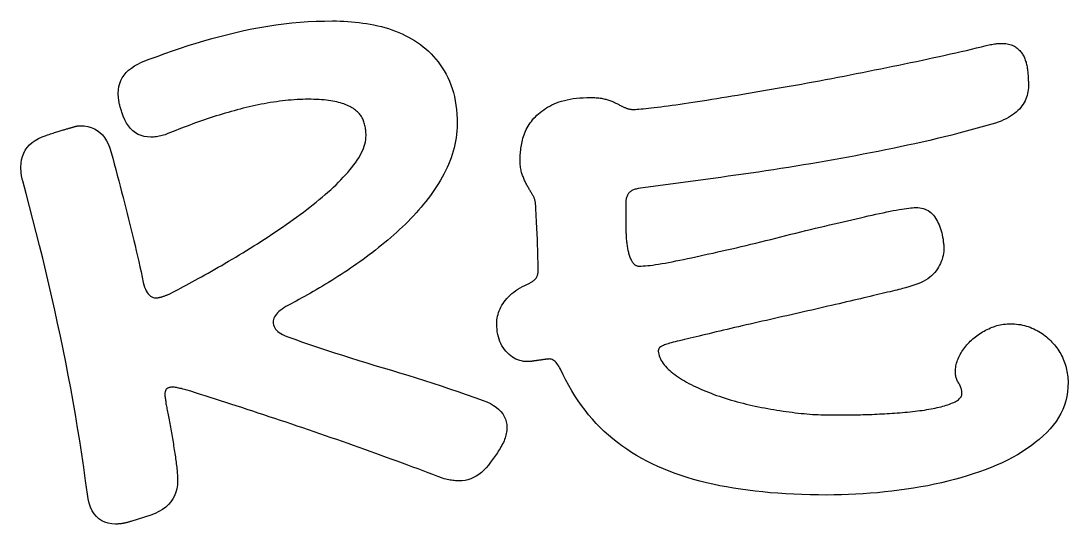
# Model space of a CAD drawing. Header units: millimetres. Extents: x 0 to 54.3, y 0.2 to 27.6.
# Drawn here: x 23.264 to 27.5, y 16.958 to 18.993 of the extents above; entities that cross this region are included whole.
import ezdxf

# ---------------------------------------------------------------- set-up
doc = ezdxf.new("R2010")
doc.units = ezdxf.units.MM

msp = doc.modelspace()

# ---------------------------------------------------------------- linework, layer by layer
for points in [[(23.8583, 18.5371), (23.8524, 18.5348), (23.8465, 18.5327), (23.8406, 18.5309), (23.8348, 18.5292), (23.8289, 18.5277), (23.8231, 18.5264), (23.8174, 18.5253), (23.8116, 18.5244), (23.8059, 18.5237), (23.8002, 18.5233), (23.7945, 18.523), (23.7889, 18.5229), (23.775, 18.5236), (23.7619, 18.5257), (23.7495, 18.5292), (23.7378, 18.5341), (23.7269, 18.5405), (23.7168, 18.5482), (23.7073, 18.5574), (23.6986, 18.568), (23.6907, 18.5799), (23.6835, 18.5933), (23.6771, 18.6081), (23.6713, 18.6243), (23.6699, 18.6287), (23.6686, 18.633), (23.6673, 18.6371), (23.6661, 18.6412), (23.665, 18.6451), (23.664, 18.6488), (23.6631, 18.6525), (23.6622, 18.656), (23.6615, 18.6594), (23.6608, 18.6627), (23.6603, 18.6658), (23.6598, 18.6689), (23.6593, 18.6718), (23.659, 18.6747), (23.6586, 18.6775), (23.6583, 18.6803), (23.658, 18.6831), (23.6578, 18.6858), (23.6576, 18.6884), (23.6574, 18.691), (23.6573, 18.6936), (23.6572, 18.6961), (23.6571, 18.6985), (23.6571, 18.7009), (23.6578, 18.7146), (23.6597, 18.7276), (23.663, 18.7401), (23.6676, 18.7519), (23.6735, 18.7632), (23.6807, 18.7739), (23.6892, 18.784), (23.699, 18.7935), (23.7102, 18.8024), (23.7226, 18.8107), (23.7364, 18.8184), (23.7515, 18.8255), (23.7827, 18.8378), (23.814, 18.8497), (23.8454, 18.8612), (23.8769, 18.8722), (23.9085, 18.8829), (23.9402, 18.8932), (23.972, 18.9031), (24.0039, 18.9126), (24.0359, 18.9217), (24.068, 18.9304), (24.1002, 18.9387), (24.1325, 18.9466), (24.1649, 18.954), (24.1973, 18.9608), (24.2298, 18.9669), (24.2623, 18.9723), (24.2948, 18.9772), (24.3275, 18.9813), (24.3601, 18.9849), (24.3929, 18.9878), (24.4256, 18.99), (24.4584, 18.9916), (24.4913, 18.9926), (24.5242, 18.9929), (24.5396, 18.9928), (24.555, 18.9924), (24.5703, 18.9917), (24.5856, 18.9907), (24.6009, 18.9895), (24.6161, 18.988), (24.6313, 18.9862), (24.6465, 18.9842), (24.6616, 18.9819), (24.6767, 18.9793), (24.6917, 18.9765), (24.7067, 18.9733), (24.7216, 18.9699), (24.7362, 18.966), (24.7505, 18.9618), (24.7646, 18.9571), (24.7784, 18.9521), (24.792, 18.9466), (24.8053, 18.9408), (24.8183, 18.9346), (24.8311, 18.9279), (24.8436, 18.9209), (24.8559, 18.9135), (24.8679, 18.9057), (24.8795, 18.8974), (24.8909, 18.8888), (24.9018, 18.8796), (24.9124, 18.8701), (24.9226, 18.86), (24.9324, 18.8496), (24.9419, 18.8387), (24.9509, 18.8273), (24.9597, 18.8155), (24.968, 18.8033), (24.976, 18.7906), (24.9836, 18.7775), (24.9907, 18.7638), (24.9972, 18.7496), (25.0031, 18.7348), (25.0083, 18.7195), (25.013, 18.7036), (25.017, 18.6871), (25.0204, 18.6701), (25.0232, 18.6524), (25.0253, 18.6342), (25.0269, 18.6155), (25.0278, 18.5962), (25.0281, 18.5763), (25.0279, 18.5621), (25.0271, 18.548), (25.0259, 18.534), (25.0242, 18.5201), (25.0221, 18.5063), (25.0194, 18.4926), (25.0163, 18.479), (25.0127, 18.4655), (25.0086, 18.4521), (25.004, 18.4388), (24.9989, 18.4256), (24.9934, 18.4125), (24.9874, 18.3995), (24.9812, 18.3865), (24.9746, 18.3737), (24.9678, 18.361), (24.9606, 18.3484), (24.9531, 18.3359), (24.9453, 18.3235), (24.9372, 18.3112), (24.9288, 18.299), (24.9201, 18.2868), (24.911, 18.2748), (24.9017, 18.2629), (24.8921, 18.2511), (24.8822, 18.2394), (24.8722, 18.2277), (24.8619, 18.2162), (24.8514, 18.2048), (24.8407, 18.1935), (24.8298, 18.1822), (24.8186, 18.1711), (24.8072, 18.1601), (24.7956, 18.1491), (24.7838, 18.1383), (24.7717, 18.1276), (24.7595, 18.117), (24.7473, 18.1065), (24.735, 18.0962), (24.7226, 18.086), (24.7103, 18.076), (24.6978, 18.0662), (24.6853, 18.0564), (24.6728, 18.0469), (24.6602, 18.0374), (24.6476, 18.0282), (24.6349, 18.019), (24.6221, 18.0101), (24.6094, 18.0012), (24.5967, 17.9925), (24.584, 17.984), (24.5713, 17.9755), (24.5586, 17.9673), (24.546, 17.9591), (24.5334, 17.9511), (24.5209, 17.9432), (24.5083, 17.9355), (24.4958, 17.9278), (24.4833, 17.9204), (24.4708, 17.913), (24.4584, 17.9058), (24.4463, 17.8988), (24.4343, 17.8919), (24.4225, 17.8852), (24.411, 17.8787), (24.3996, 17.8723), (24.3884, 17.8661), (24.3774, 17.86), (24.3666, 17.8541), (24.3561, 17.8484), (24.3457, 17.8428), (24.3355, 17.8374), (24.3272, 17.8323), (24.3197, 17.8272), (24.3129, 17.8221), (24.3068, 17.817), (24.3014, 17.8118), (24.2968, 17.8066), (24.2928, 17.8014), (24.2896, 17.7962), (24.2871, 17.791), (24.2853, 17.7857), (24.2842, 17.7804), (24.2838, 17.775), (24.2842, 17.7689), (24.2854, 17.763), (24.2873, 17.7573), (24.29, 17.7519), (24.2934, 17.7467), (24.2976, 17.7417), (24.3026, 17.7369), (24.3084, 17.7323), (24.3149, 17.728), (24.3222, 17.7239), (24.3302, 17.72), (24.339, 17.7163), (24.3709, 17.7051), (24.4028, 17.694), (24.4349, 17.683), (24.467, 17.6722), (24.4993, 17.6614), (24.5318, 17.6508), (24.5643, 17.6404), (24.597, 17.63), (24.6298, 17.6198), (24.6627, 17.6097), (24.6958, 17.5997), (24.729, 17.5899), (24.7622, 17.58), (24.7956, 17.5699), (24.829, 17.5596), (24.8625, 17.5491), (24.8961, 17.5384), (24.9297, 17.5275), (24.9634, 17.5165), (24.9972, 17.5052), (25.0311, 17.4937), (25.065, 17.482), (25.0991, 17.4702), (25.1331, 17.4581), (25.1485, 17.4519), (25.1625, 17.4452), (25.1752, 17.4379), (25.1866, 17.43), (25.1966, 17.4216), (25.2053, 17.4127), (25.2126, 17.4032), (25.2186, 17.3932), (25.2233, 17.3827), (25.2266, 17.3716), (25.2286, 17.3599), (25.2293, 17.3477), (25.2292, 17.3418), (25.2287, 17.3358), (25.228, 17.3299), (25.227, 17.3239), (25.2257, 17.3179), (25.2242, 17.3119), (25.2223, 17.3059), (25.2202, 17.2998), (25.2178, 17.2938), (25.2151, 17.2877), (25.2121, 17.2817), (25.2088, 17.2756), (25.2054, 17.2696), (25.2019, 17.2636), (25.1983, 17.2577), (25.1947, 17.252), (25.191, 17.2463), (25.1872, 17.2407), (25.1834, 17.2351), (25.1795, 17.2297), (25.1756, 17.2244), (25.1716, 17.2191), (25.1675, 17.2139), (25.1634, 17.2088), (25.1546, 17.1966), (25.1455, 17.1854), (25.136, 17.1753), (25.1262, 17.1663), (25.1161, 17.1583), (25.1056, 17.1514), (25.0947, 17.1456), (25.0835, 17.1408), (25.0719, 17.1371), (25.06, 17.1344), (25.0478, 17.1328), (25.0352, 17.1323), (25.0307, 17.1323), (25.026, 17.1326), (25.0211, 17.1329), (25.016, 17.1335), (25.0108, 17.1341), (25.0054, 17.1349), (24.9998, 17.1359), (24.9941, 17.137), (24.9881, 17.1383), (24.9821, 17.1397), (24.9758, 17.1413), (24.9693, 17.143), (24.9499, 17.1504), (24.9303, 17.1579), (24.9104, 17.1654), (24.8903, 17.173), (24.87, 17.1807), (24.8494, 17.1884), (24.8286, 17.1961), (24.8075, 17.2039), (24.7862, 17.2117), (24.7647, 17.2196), (24.743, 17.2276), (24.721, 17.2355), (24.6988, 17.2436), (24.6766, 17.2515), (24.6543, 17.2595), (24.6319, 17.2675), (24.6095, 17.2755), (24.587, 17.2834), (24.5644, 17.2913), (24.5417, 17.2992), (24.519, 17.3072), (24.4962, 17.3151), (24.4733, 17.3229), (24.4503, 17.3308), (24.4274, 17.3386), (24.4044, 17.3464), (24.3816, 17.3542), (24.3588, 17.3619), (24.3361, 17.3695), (24.3134, 17.3771), (24.2908, 17.3846), (24.2683, 17.3921), (24.2458, 17.3996), (24.2234, 17.407), (24.2011, 17.4143), (24.1788, 17.4216), (24.1567, 17.4288), (24.1348, 17.4359), (24.1132, 17.4429), (24.0919, 17.4498), (24.0709, 17.4566), (24.0502, 17.4632), (24.0297, 17.4698), (24.0094, 17.4762), (23.9895, 17.4825), (23.9698, 17.4887), (23.9504, 17.4949), (23.9313, 17.5008), (23.9247, 17.5025), (23.9184, 17.5041), (23.9125, 17.5055), (23.907, 17.5068), (23.9018, 17.5079), (23.897, 17.5089), (23.8926, 17.5097), (23.8886, 17.5103), (23.8849, 17.5109), (23.8816, 17.5112), (23.8787, 17.5115), (23.8761, 17.5115), (23.8738, 17.5115), (23.8715, 17.5114), (23.8694, 17.5111), (23.8673, 17.5108), (23.8653, 17.5104), (23.8634, 17.51), (23.8616, 17.5094), (23.8599, 17.5088), (23.8582, 17.508), (23.8567, 17.5072), (23.8552, 17.5063), (23.8539, 17.5053), (23.8526, 17.5042), (23.8514, 17.5028), (23.8503, 17.5013), (23.8494, 17.4997), (23.8486, 17.4978), (23.8478, 17.4957), (23.8472, 17.4935), (23.8467, 17.491), (23.8463, 17.4884), (23.8461, 17.4856), (23.8459, 17.4826), (23.8458, 17.4795), (23.8459, 17.4786), (23.8459, 17.4776), (23.8459, 17.4766), (23.846, 17.4756), (23.8461, 17.4746), (23.8463, 17.4735), (23.8464, 17.4723), (23.8466, 17.4712), (23.8468, 17.47), (23.8471, 17.4687), (23.8473, 17.4674), (23.8476, 17.4661), (23.8479, 17.4648), (23.8482, 17.4634), (23.8484, 17.4621), (23.8486, 17.4607), (23.8488, 17.4593), (23.849, 17.4579), (23.8491, 17.4565), (23.8492, 17.455), (23.8493, 17.4536), (23.8493, 17.4521), (23.8494, 17.4507), (23.8494, 17.4492), (23.8503, 17.4446), (23.8513, 17.4398), (23.8522, 17.4348), (23.8533, 17.4295), (23.8543, 17.424), (23.8554, 17.4183), (23.8565, 17.4123), (23.8577, 17.4061), (23.8589, 17.3996), (23.8602, 17.3929), (23.8614, 17.386), (23.8628, 17.3789), (23.8641, 17.3716), (23.8654, 17.3643), (23.8668, 17.3569), (23.8681, 17.3495), (23.8694, 17.3421), (23.8708, 17.3346), (23.8721, 17.3271), (23.8734, 17.3195), (23.8748, 17.3119), (23.8761, 17.3043), (23.8774, 17.2967), (23.8788, 17.289), (23.8801, 17.2813), (23.8814, 17.2737), (23.8826, 17.2661), (23.8838, 17.2586), (23.885, 17.2512), (23.8861, 17.2438), (23.8872, 17.2365), (23.8883, 17.2292), (23.8893, 17.222), (23.8903, 17.2149), (23.8912, 17.2078), (23.8921, 17.2008), (23.893, 17.194), (23.8938, 17.1873), (23.8945, 17.1809), (23.8951, 17.1746), (23.8957, 17.1686), (23.8961, 17.1628), (23.8965, 17.1572), (23.8969, 17.1518), (23.8971, 17.1466), (23.8973, 17.1416), (23.8974, 17.1368), (23.8975, 17.1323), (23.8967, 17.1161), (23.8945, 17.1007), (23.8907, 17.0862), (23.8854, 17.0725), (23.8786, 17.0597), (23.8703, 17.0477), (23.8605, 17.0365), (23.8492, 17.0262), (23.8364, 17.0168), (23.822, 17.0081), (23.8062, 17.0003), (23.7889, 16.9934), (23.7087, 16.9685), (23.7058, 16.9676), (23.7029, 16.9668), (23.7001, 16.966), (23.6973, 16.9652), (23.6945, 16.9645), (23.6918, 16.9638), (23.6892, 16.9631), (23.6866, 16.9625), (23.684, 16.962), (23.6815, 16.9614), (23.6791, 16.9609), (23.6767, 16.9605), (23.6743, 16.96), (23.6719, 16.9596), (23.6695, 16.9593), (23.667, 16.959), (23.6645, 16.9587), (23.662, 16.9585), (23.6595, 16.9582), (23.6569, 16.9581), (23.6543, 16.958), (23.6517, 16.9579), (23.6491, 16.9578), (23.6464, 16.9578), (23.6307, 16.9586), (23.6161, 16.9611), (23.6026, 16.9654), (23.5902, 16.9712), (23.579, 16.9788), (23.569, 16.9881), (23.56, 16.999), (23.5523, 17.0116), (23.5456, 17.0259), (23.5401, 17.0419), (23.5357, 17.0595), (23.5325, 17.0789), (23.5252, 17.1328), (23.5176, 17.1866), (23.5096, 17.2403), (23.5013, 17.2939), (23.4927, 17.3474), (23.4837, 17.4007), (23.4744, 17.4539), (23.4648, 17.507), (23.4548, 17.5599), (23.4446, 17.6128), (23.4339, 17.6655), (23.423, 17.7181), (23.4117, 17.7706), (23.4002, 17.8231), (23.3884, 17.8755), (23.3764, 17.928), (23.3641, 17.9804), (23.3515, 18.0328), (23.3387, 18.0851), (23.3256, 18.1375), (23.3123, 18.1898), (23.2987, 18.2421), (23.2848, 18.2943), (23.2707, 18.3466), (23.2699, 18.3495), (23.2691, 18.3524), (23.2683, 18.3552), (23.2677, 18.358), (23.2671, 18.3607), (23.2665, 18.3633), (23.266, 18.3658), (23.2656, 18.3683), (23.2652, 18.3708), (23.2649, 18.3732), (23.2647, 18.3755), (23.2645, 18.3777), (23.2644, 18.38), (23.2642, 18.3821), (23.2641, 18.3843), (23.264, 18.3864), (23.2639, 18.3884), (23.2638, 18.3904), (23.2638, 18.3924), (23.2637, 18.3944), (23.2637, 18.3963), (23.2636, 18.3981), (23.2636, 18.4), (23.2636, 18.4018), (23.2643, 18.4171), (23.2664, 18.4316), (23.27, 18.4452), (23.2749, 18.458), (23.2812, 18.4699), (23.289, 18.481), (23.2981, 18.4913), (23.3087, 18.5007), (23.3207, 18.5093), (23.3341, 18.517), (23.3489, 18.5239), (23.3651, 18.53), (23.3712, 18.532), (23.3772, 18.534), (23.383, 18.5359), (23.3885, 18.5377), (23.3939, 18.5394), (23.3992, 18.5411), (23.4042, 18.5427), (23.409, 18.5442), (23.4137, 18.5457), (23.4181, 18.547), (23.4224, 18.5483), (23.4265, 18.5496), (23.4305, 18.5507), (23.4343, 18.5519), (23.438, 18.553), (23.4416, 18.554), (23.445, 18.555), (23.4483, 18.556), (23.4515, 18.557), (23.4546, 18.5579), (23.4576, 18.5587), (23.4604, 18.5596), (23.4631, 18.5604), (23.4657, 18.5611), (23.4682, 18.5619), (23.4705, 18.5625), (23.4728, 18.5632), (23.475, 18.5638), (23.4771, 18.5644), (23.4791, 18.5649), (23.4809, 18.5654), (23.4827, 18.5659), (23.4844, 18.5663), (23.486, 18.5667), (23.4875, 18.5671), (23.4888, 18.5674), (23.4902, 18.5677), (23.4915, 18.5679), (23.4928, 18.5681), (23.4941, 18.5684), (23.4954, 18.5685), (23.4966, 18.5687), (23.4979, 18.5688), (23.4991, 18.569), (23.5004, 18.569), (23.5016, 18.5691), (23.5028, 18.5691), (23.504, 18.5691), (23.5195, 18.5684), (23.5341, 18.5661), (23.5478, 18.5624), (23.5606, 18.5571), (23.5724, 18.5503), (23.5832, 18.542), (23.5931, 18.5322), (23.6021, 18.5209), (23.6101, 18.5081), (23.6172, 18.4937), (23.6234, 18.4779), (23.6286, 18.4605), (23.6348, 18.4375), (23.641, 18.4145), (23.647, 18.3917), (23.653, 18.3689), (23.659, 18.3464), (23.6649, 18.3239), (23.6707, 18.3015), (23.6765, 18.2793), (23.6822, 18.2572), (23.6878, 18.2353), (23.6934, 18.2134), (23.6989, 18.1917), (23.7044, 18.17), (23.7098, 18.1485), (23.715, 18.1269), (23.7202, 18.1054), (23.7253, 18.084), (23.7303, 18.0626), (23.7353, 18.0413), (23.7401, 18.02), (23.7448, 17.9987), (23.7495, 17.9775), (23.7541, 17.9564), (23.7586, 17.9353), (23.7611, 17.9253), (23.764, 17.9162), (23.7672, 17.908), (23.7707, 17.9007), (23.7745, 17.8942), (23.7786, 17.8885), (23.7831, 17.8838), (23.7879, 17.8799), (23.793, 17.8769), (23.7984, 17.8747), (23.8042, 17.8734), (23.8102, 17.873), (23.812, 17.873), (23.8139, 17.8731), (23.8158, 17.8732), (23.8177, 17.8735), (23.8197, 17.8737), (23.8218, 17.8741), (23.8239, 17.8745), (23.8261, 17.8749), (23.8283, 17.8755), (23.8305, 17.8761), (23.8328, 17.8767), (23.8352, 17.8774), (23.8376, 17.8782), (23.8401, 17.879), (23.8426, 17.8799), (23.8452, 17.8809), (23.848, 17.8819), (23.8507, 17.883), (23.8536, 17.8841), (23.8565, 17.8853), (23.8595, 17.8866), (23.8626, 17.8879), (23.8658, 17.8893), (23.869, 17.8908), (23.8786, 17.8959), (23.8886, 17.9013), (23.899, 17.9068), (23.9096, 17.9125), (23.9206, 17.9185), (23.932, 17.9246), (23.9436, 17.9309), (23.9556, 17.9375), (23.968, 17.9442), (23.9806, 17.9511), (23.9936, 17.9582), (24.007, 17.9656), (24.0205, 17.973), (24.0342, 17.9807), (24.0479, 17.9884), (24.0618, 17.9963), (24.0757, 18.0043), (24.0898, 18.0125), (24.1039, 18.0208), (24.1182, 18.0293), (24.1325, 18.0378), (24.1469, 18.0465), (24.1615, 18.0554), (24.1761, 18.0644), (24.1908, 18.0735), (24.2055, 18.0826), (24.2201, 18.0919), (24.2347, 18.1013), (24.2493, 18.1107), (24.2638, 18.1202), (24.2783, 18.1299), (24.2928, 18.1396), (24.3073, 18.1493), (24.3218, 18.1592), (24.3362, 18.1692), (24.3506, 18.1792), (24.3649, 18.1893), (24.3789, 18.1994), (24.3927, 18.2095), (24.4062, 18.2196), (24.4195, 18.2297), (24.4325, 18.2398), (24.4453, 18.2498), (24.4578, 18.2599), (24.4701, 18.27), (24.4822, 18.2801), (24.494, 18.2902), (24.5055, 18.3003), (24.5168, 18.3104), (24.5277, 18.3204), (24.5382, 18.3304), (24.5483, 18.3405), (24.5582, 18.3504), (24.5676, 18.3604), (24.5767, 18.3703), (24.5854, 18.3802), (24.5938, 18.3901), (24.6018, 18.4), (24.6095, 18.4098), (24.6168, 18.4196), (24.6236, 18.4293), (24.6299, 18.439), (24.6355, 18.4485), (24.6405, 18.458), (24.645, 18.4673), (24.6488, 18.4766), (24.6521, 18.4857), (24.6548, 18.4948), (24.6569, 18.5037), (24.6583, 18.5126), (24.6592, 18.5213), (24.6595, 18.53), (24.6595, 18.5353), (24.6593, 18.5405), (24.6589, 18.5457), (24.6584, 18.5508), (24.6578, 18.5558), (24.6571, 18.5607), (24.6562, 18.5656), (24.6552, 18.5703), (24.654, 18.575), (24.6527, 18.5797), (24.6513, 18.5842), (24.6497, 18.5887), (24.648, 18.5931), (24.646, 18.5974), (24.6438, 18.6016), (24.6413, 18.6057), (24.6386, 18.6098), (24.6357, 18.6137), (24.6326, 18.6175), (24.6292, 18.6212), (24.6255, 18.6248), (24.6217, 18.6283), (24.6176, 18.6317), (24.6132, 18.635), (24.6087, 18.6382), (24.6038, 18.6413), (24.5987, 18.6443), (24.5934, 18.6471), (24.5877, 18.6498), (24.5819, 18.6524), (24.5757, 18.6548), (24.5693, 18.6572), (24.5627, 18.6594), (24.5557, 18.6615), (24.5486, 18.6635), (24.5411, 18.6653), (24.5334, 18.667), (24.5253, 18.6686), (24.5169, 18.67), (24.5082, 18.6712), (24.4991, 18.6723), (24.4897, 18.6733), (24.48, 18.6741), (24.4699, 18.6748), (24.4595, 18.6753), (24.4488, 18.6757), (24.4377, 18.6759), (24.4263, 18.676), (24.415, 18.6759), (24.4036, 18.6757), (24.3921, 18.6753), (24.3805, 18.6747), (24.3688, 18.674), (24.3571, 18.6731), (24.3452, 18.672), (24.3333, 18.6708), (24.3213, 18.6695), (24.3092, 18.6679), (24.297, 18.6663), (24.2847, 18.6644), (24.2724, 18.6624), (24.2601, 18.6603), (24.2478, 18.6581), (24.2356, 18.6558), (24.2233, 18.6534), (24.2111, 18.6508), (24.1988, 18.6482), (24.1866, 18.6454), (24.1744, 18.6425), (24.1622, 18.6396), (24.15, 18.6365), (24.1378, 18.6332), (24.1257, 18.6299), (24.1136, 18.6266), (24.1015, 18.6231), (24.0894, 18.6196), (24.0773, 18.616), (24.0653, 18.6123), (24.0533, 18.6086), (24.0413, 18.6048), (24.0293, 18.6009), (24.0174, 18.5969), (24.0055, 18.5929), (23.9936, 18.5887), (23.9818, 18.5846), (23.9701, 18.5804), (23.9585, 18.5762), (23.9469, 18.5719), (23.9355, 18.5677), (23.9242, 18.5634), (23.913, 18.559), (23.9018, 18.5547), (23.8908, 18.5503), (23.8799, 18.546), (23.869, 18.5415), (23.8583, 18.5371)], [(25.4002, 17.6255), (25.3993, 17.6255), (25.3983, 17.6254), (25.3972, 17.6254), (25.396, 17.6253), (25.3947, 17.6252), (25.3933, 17.625), (25.3919, 17.6249), (25.3903, 17.6247), (25.3887, 17.6245), (25.387, 17.6242), (25.3852, 17.624), (25.3833, 17.6237), (25.3814, 17.6234), (25.3794, 17.6231), (25.3774, 17.6228), (25.3754, 17.6225), (25.3734, 17.6222), (25.3713, 17.6219), (25.3692, 17.6216), (25.3671, 17.6213), (25.3649, 17.621), (25.3628, 17.6207), (25.3606, 17.6204), (25.3584, 17.6201), (25.3562, 17.6198), (25.354, 17.6195), (25.3518, 17.6192), (25.3496, 17.6189), (25.3474, 17.6187), (25.3453, 17.6184), (25.3431, 17.6181), (25.341, 17.6178), (25.3389, 17.6175), (25.3367, 17.6172), (25.3347, 17.6169), (25.3326, 17.6166), (25.3305, 17.6163), (25.3286, 17.616), (25.3267, 17.6158), (25.3249, 17.6156), (25.3231, 17.6154), (25.3214, 17.6152), (25.3198, 17.6151), (25.3183, 17.615), (25.3169, 17.6149), (25.3155, 17.6148), (25.3142, 17.6148), (25.313, 17.6148), (25.3048, 17.6151), (25.2967, 17.616), (25.2888, 17.6174), (25.2811, 17.6194), (25.2736, 17.6221), (25.2662, 17.6253), (25.2591, 17.629), (25.252, 17.6334), (25.2452, 17.6383), (25.2385, 17.6439), (25.2321, 17.65), (25.2257, 17.6566), (25.2198, 17.6638), (25.2143, 17.6714), (25.2094, 17.6793), (25.205, 17.6876), (25.2011, 17.6963), (25.1977, 17.7054), (25.1948, 17.7148), (25.1925, 17.7247), (25.1907, 17.7349), (25.1894, 17.7455), (25.1886, 17.7565), (25.1883, 17.7679), (25.1886, 17.7756), (25.1892, 17.7833), (25.1902, 17.7908), (25.1917, 17.7984), (25.1936, 17.8059), (25.1959, 17.8133), (25.1986, 17.8207), (25.2018, 17.8281), (25.2054, 17.8354), (25.2094, 17.8426), (25.2138, 17.8498), (25.2186, 17.8569), (25.2239, 17.864), (25.2296, 17.8708), (25.2359, 17.8774), (25.2426, 17.8838), (25.2497, 17.8901), (25.2573, 17.8961), (25.2654, 17.902), (25.274, 17.9076), (25.283, 17.913), (25.2926, 17.9183), (25.3025, 17.9233), (25.313, 17.9282), (25.3162, 17.9297), (25.3193, 17.9312), (25.3223, 17.9328), (25.3251, 17.9344), (25.3279, 17.936), (25.3306, 17.9377), (25.3331, 17.9395), (25.3355, 17.9412), (25.3379, 17.943), (25.3401, 17.9449), (25.3422, 17.9467), (25.3441, 17.9486), (25.346, 17.9506), (25.3477, 17.9528), (25.3492, 17.955), (25.3506, 17.9574), (25.3518, 17.96), (25.3528, 17.9627), (25.3537, 17.9655), (25.3544, 17.9684), (25.355, 17.9715), (25.3554, 17.9747), (25.3556, 17.9781), (25.3557, 17.9816), (25.3557, 17.9911), (25.3556, 18.0008), (25.3555, 18.0106), (25.3554, 18.0205), (25.3552, 18.0305), (25.355, 18.0406), (25.3548, 18.0508), (25.3545, 18.0611), (25.3542, 18.0716), (25.3539, 18.0821), (25.3535, 18.0928), (25.353, 18.1035), (25.3526, 18.1145), (25.3521, 18.1258), (25.3515, 18.1374), (25.351, 18.1493), (25.3504, 18.1616), (25.3497, 18.1741), (25.349, 18.1869), (25.3483, 18.2001), (25.3475, 18.2135), (25.3467, 18.2273), (25.3459, 18.2414), (25.345, 18.2558), (25.3447, 18.2587), (25.3442, 18.2617), (25.3436, 18.2646), (25.343, 18.2675), (25.3422, 18.2703), (25.3412, 18.2731), (25.3402, 18.2759), (25.3391, 18.2787), (25.3379, 18.2815), (25.3365, 18.2842), (25.335, 18.2869), (25.3335, 18.2896), (25.3318, 18.2923), (25.3301, 18.2951), (25.3284, 18.2979), (25.3267, 18.3008), (25.325, 18.3037), (25.3232, 18.3067), (25.3214, 18.3098), (25.3196, 18.313), (25.3178, 18.3161), (25.3159, 18.3194), (25.314, 18.3227), (25.3121, 18.3261), (25.3102, 18.3296), (25.3083, 18.3331), (25.3065, 18.3366), (25.3047, 18.3403), (25.3029, 18.3439), (25.3012, 18.3477), (25.2995, 18.3515), (25.2978, 18.3554), (25.2962, 18.3593), (25.2947, 18.3633), (25.2931, 18.3674), (25.2916, 18.3715), (25.2902, 18.3758), (25.2889, 18.3802), (25.2877, 18.3848), (25.2867, 18.3895), (25.2857, 18.3944), (25.2849, 18.3996), (25.2843, 18.4048), (25.2837, 18.4103), (25.2833, 18.4159), (25.283, 18.4217), (25.2828, 18.4277), (25.2827, 18.4338), (25.2828, 18.4395), (25.283, 18.4454), (25.2833, 18.4514), (25.2838, 18.4575), (25.2844, 18.4637), (25.2852, 18.4701), (25.286, 18.4766), (25.2871, 18.4833), (25.2882, 18.4901), (25.2895, 18.497), (25.2909, 18.5041), (25.2925, 18.5113), (25.2943, 18.5185), (25.2964, 18.5257), (25.2987, 18.5328), (25.3014, 18.5398), (25.3044, 18.5467), (25.3076, 18.5536), (25.3112, 18.5604), (25.3151, 18.5671), (25.3192, 18.5737), (25.3237, 18.5803), (25.3284, 18.5868), (25.3335, 18.5932), (25.3388, 18.5995), (25.3445, 18.6056), (25.3506, 18.6115), (25.357, 18.6173), (25.3638, 18.6229), (25.3708, 18.6284), (25.3783, 18.6336), (25.3861, 18.6387), (25.3942, 18.6436), (25.4027, 18.6483), (25.4115, 18.6529), (25.4207, 18.6573), (25.4303, 18.6614), (25.4404, 18.6652), (25.4509, 18.6686), (25.462, 18.6716), (25.4735, 18.6743), (25.4855, 18.6766), (25.498, 18.6786), (25.5109, 18.6802), (25.5244, 18.6815), (25.5383, 18.6824), (25.5527, 18.6829), (25.5676, 18.6831), (25.5737, 18.6831), (25.5797, 18.6829), (25.5855, 18.6827), (25.5911, 18.6823), (25.5966, 18.6819), (25.6019, 18.6813), (25.607, 18.6807), (25.6119, 18.6799), (25.6167, 18.6791), (25.6213, 18.6782), (25.6257, 18.6771), (25.6299, 18.676), (25.634, 18.6748), (25.638, 18.6735), (25.642, 18.6723), (25.6458, 18.6709), (25.6496, 18.6696), (25.6533, 18.6682), (25.6569, 18.6668), (25.6604, 18.6653), (25.6638, 18.6638), (25.6671, 18.6623), (25.6704, 18.6607), (25.6735, 18.6591), (25.6766, 18.6575), (25.6797, 18.6559), (25.6827, 18.6543), (25.6856, 18.6528), (25.6885, 18.6514), (25.6913, 18.6499), (25.6941, 18.6485), (25.6969, 18.6472), (25.6996, 18.6459), (25.7022, 18.6446), (25.7048, 18.6434), (25.7074, 18.6422), (25.7099, 18.641), (25.7124, 18.64), (25.715, 18.639), (25.7176, 18.6382), (25.7201, 18.6375), (25.7227, 18.6368), (25.7253, 18.6363), (25.7279, 18.6358), (25.7306, 18.6355), (25.7332, 18.6352), (25.7359, 18.6351), (25.7385, 18.635), (25.7437, 18.6351), (25.7496, 18.6353), (25.7563, 18.6357), (25.7638, 18.6362), (25.7722, 18.6369), (25.7813, 18.6377), (25.7911, 18.6387), (25.8018, 18.6398), (25.8133, 18.641), (25.8256, 18.6424), (25.8386, 18.644), (25.8525, 18.6457), (25.867, 18.6476), (25.8819, 18.6495), (25.8974, 18.6516), (25.9133, 18.6538), (25.9297, 18.6562), (25.9466, 18.6586), (25.964, 18.6612), (25.9819, 18.6639), (26.0002, 18.6667), (26.019, 18.6697), (26.0383, 18.6728), (26.0581, 18.676), (26.0783, 18.6793), (26.0989, 18.6827), (26.1198, 18.6861), (26.141, 18.6896), (26.1626, 18.6932), (26.1845, 18.6969), (26.2068, 18.7006), (26.2295, 18.7045), (26.2524, 18.7084), (26.2757, 18.7123), (26.2994, 18.7164), (26.3234, 18.7205), (26.3476, 18.7247), (26.3719, 18.7289), (26.3963, 18.7332), (26.4207, 18.7376), (26.4451, 18.742), (26.4696, 18.7465), (26.4942, 18.7511), (26.5189, 18.7557), (26.5436, 18.7604), (26.5684, 18.7651), (26.5932, 18.7699), (26.6181, 18.7748), (26.643, 18.7797), (26.6678, 18.7846), (26.6924, 18.7895), (26.717, 18.7945), (26.7415, 18.7994), (26.7659, 18.8044), (26.7902, 18.8094), (26.8143, 18.8144), (26.8384, 18.8194), (26.8624, 18.8244), (26.8863, 18.8294), (26.9101, 18.8344), (26.9337, 18.8395), (26.9568, 18.8445), (26.9797, 18.8495), (27.0021, 18.8544), (27.0242, 18.8594), (27.0459, 18.8643), (27.0672, 18.8692), (27.0882, 18.874), (27.1087, 18.8788), (27.129, 18.8837), (27.1488, 18.8884), (27.1683, 18.8932), (27.1741, 18.8946), (27.1799, 18.8959), (27.1855, 18.8971), (27.191, 18.8981), (27.1964, 18.8991), (27.2017, 18.8999), (27.2068, 18.9006), (27.2118, 18.9011), (27.2167, 18.9015), (27.2214, 18.9019), (27.2261, 18.902), (27.2306, 18.9021), (27.2367, 18.902), (27.2426, 18.9016), (27.2483, 18.901), (27.2538, 18.9002), (27.2591, 18.8992), (27.2642, 18.8979), (27.2691, 18.8963), (27.2737, 18.8946), (27.2782, 18.8926), (27.2824, 18.8904), (27.2864, 18.8879), (27.2902, 18.8852), (27.2939, 18.8823), (27.2973, 18.8793), (27.3006, 18.8762), (27.3038, 18.873), (27.3068, 18.8697), (27.3096, 18.8663), (27.3123, 18.8627), (27.3148, 18.8591), (27.3171, 18.8553), (27.3193, 18.8514), (27.3213, 18.8474), (27.3232, 18.8433), (27.3249, 18.8392), (27.3265, 18.8349), (27.328, 18.8305), (27.3294, 18.826), (27.3307, 18.8215), (27.3319, 18.8169), (27.3329, 18.8121), (27.3339, 18.8073), (27.3347, 18.8025), (27.3354, 18.7975), (27.336, 18.7924), (27.3365, 18.7873), (27.337, 18.7821), (27.3373, 18.777), (27.3377, 18.772), (27.338, 18.767), (27.3383, 18.7621), (27.3385, 18.7572), (27.3387, 18.7524), (27.3389, 18.7477), (27.339, 18.743), (27.3391, 18.7384), (27.3392, 18.7339), (27.3392, 18.7294), (27.339, 18.7217), (27.3383, 18.7141), (27.3373, 18.7066), (27.3357, 18.6992), (27.3338, 18.6919), (27.3314, 18.6847), (27.3286, 18.6775), (27.3254, 18.6704), (27.3217, 18.6635), (27.3176, 18.6566), (27.313, 18.6498), (27.308, 18.643), (27.3026, 18.6365), (27.2965, 18.6302), (27.29, 18.6241), (27.2828, 18.6182), (27.2751, 18.6126), (27.2669, 18.6072), (27.2581, 18.6021), (27.2487, 18.5971), (27.2388, 18.5925), (27.2283, 18.588), (27.2173, 18.5838), (27.2057, 18.5798), (27.1763, 18.5713), (27.1468, 18.563), (27.1174, 18.5548), (27.0879, 18.5469), (27.0583, 18.5391), (27.0287, 18.5315), (26.9991, 18.5241), (26.9695, 18.5169), (26.9398, 18.5099), (26.91, 18.503), (26.8803, 18.4964), (26.8505, 18.4899), (26.8206, 18.4836), (26.7907, 18.4774), (26.7608, 18.4712), (26.7309, 18.4652), (26.7009, 18.4593), (26.6708, 18.4534), (26.6408, 18.4477), (26.6107, 18.442), (26.5805, 18.4365), (26.5504, 18.4311), (26.5202, 18.4257), (26.4899, 18.4205), (26.4596, 18.4153), (26.4293, 18.4103), (26.399, 18.4053), (26.3686, 18.4004), (26.3382, 18.3956), (26.3078, 18.3909), (26.2774, 18.3862), (26.247, 18.3817), (26.2165, 18.3772), (26.186, 18.3729), (26.1554, 18.3686), (26.1249, 18.3644), (26.0943, 18.3602), (26.0638, 18.3561), (26.0333, 18.3519), (26.0028, 18.3478), (25.9724, 18.3436), (25.9419, 18.3395), (25.9115, 18.3353), (25.8812, 18.3312), (25.8508, 18.327), (25.8205, 18.3228), (25.7902, 18.3187), (25.7599, 18.3145), (25.7558, 18.3139), (25.7519, 18.313), (25.7482, 18.312), (25.7447, 18.3109), (25.7413, 18.3096), (25.7381, 18.3081), (25.735, 18.3064), (25.7322, 18.3046), (25.7295, 18.3027), (25.727, 18.3006), (25.7247, 18.2983), (25.7225, 18.2958), (25.7205, 18.2933), (25.7187, 18.2905), (25.717, 18.2877), (25.7156, 18.2847), (25.7143, 18.2815), (25.7132, 18.2783), (25.7122, 18.2749), (25.7114, 18.2713), (25.7108, 18.2676), (25.7104, 18.2638), (25.7101, 18.2599), (25.71, 18.2558), (25.71, 18.1828), (25.71, 18.1777), (25.7101, 18.1726), (25.7101, 18.1675), (25.7102, 18.1624), (25.7103, 18.1572), (25.7105, 18.1521), (25.7106, 18.1469), (25.7108, 18.1416), (25.711, 18.1364), (25.7113, 18.1311), (25.7115, 18.1258), (25.7118, 18.1205), (25.7121, 18.1152), (25.7125, 18.1099), (25.713, 18.1048), (25.7135, 18.0997), (25.7141, 18.0947), (25.7147, 18.0897), (25.7154, 18.0849), (25.7162, 18.0801), (25.717, 18.0754), (25.7179, 18.0708), (25.7188, 18.0662), (25.7198, 18.0617), (25.7209, 18.0573), (25.722, 18.0531), (25.7232, 18.049), (25.7245, 18.045), (25.7258, 18.0411), (25.7272, 18.0374), (25.7286, 18.0339), (25.7301, 18.0304), (25.7317, 18.0272), (25.7333, 18.024), (25.735, 18.021), (25.7367, 18.0181), (25.7386, 18.0154), (25.7405, 18.0129), (25.7425, 18.0107), (25.7447, 18.0087), (25.7469, 18.0069), (25.7492, 18.0054), (25.7516, 18.0041), (25.7542, 18.003), (25.7568, 18.0022), (25.7595, 18.0016), (25.7623, 18.0013), (25.7652, 18.0012), (25.7727, 18.0013), (25.7808, 18.0017), (25.7895, 18.0023), (25.799, 18.0031), (25.809, 18.0043), (25.8198, 18.0056), (25.8311, 18.0072), (25.8432, 18.0091), (25.8559, 18.0112), (25.8692, 18.0135), (25.8832, 18.0161), (25.8979, 18.019), (25.913, 18.022), (25.9285, 18.0251), (25.9443, 18.0284), (25.9604, 18.0317), (25.9768, 18.0352), (25.9936, 18.0388), (26.0107, 18.0425), (26.0281, 18.0463), (26.0458, 18.0502), (26.0638, 18.0542), (26.0822, 18.0583), (26.1009, 18.0626), (26.1198, 18.0669), (26.1388, 18.0713), (26.1581, 18.0758), (26.1774, 18.0804), (26.1969, 18.085), (26.2166, 18.0897), (26.2364, 18.0945), (26.2564, 18.0994), (26.2765, 18.1043), (26.2967, 18.1093), (26.3171, 18.1144), (26.3377, 18.1196), (26.3582, 18.1247), (26.3785, 18.1298), (26.3987, 18.1348), (26.4187, 18.1397), (26.4385, 18.1446), (26.4581, 18.1494), (26.4775, 18.1541), (26.4967, 18.1587), (26.5158, 18.1633), (26.5346, 18.1678), (26.5533, 18.1722), (26.5718, 18.1765), (26.59, 18.1808), (26.6079, 18.1849), (26.6253, 18.189), (26.6424, 18.1929), (26.6592, 18.1967), (26.6755, 18.2004), (26.6915, 18.2039), (26.7071, 18.2074), (26.7224, 18.2108), (26.7372, 18.214), (26.7517, 18.2171), (26.7659, 18.2202), (26.7795, 18.223), (26.7924, 18.2256), (26.8046, 18.228), (26.8161, 18.2301), (26.827, 18.2319), (26.8371, 18.2335), (26.8465, 18.2349), (26.8553, 18.236), (26.8634, 18.2369), (26.8707, 18.2375), (26.8774, 18.2379), (26.8834, 18.238), (26.8915, 18.2377), (26.8993, 18.237), (26.9068, 18.2357), (26.914, 18.2339), (26.9208, 18.2316), (26.9272, 18.2288), (26.9334, 18.2256), (26.9392, 18.2218), (26.9447, 18.2174), (26.9498, 18.2126), (26.9546, 18.2073), (26.9591, 18.2015), (26.9633, 18.1953), (26.9672, 18.1888), (26.9709, 18.1821), (26.9744, 18.1751), (26.9776, 18.1678), (26.9807, 18.1603), (26.9834, 18.1525), (26.986, 18.1445), (26.9883, 18.1362), (26.9903, 18.1277), (26.9922, 18.1188), (26.9938, 18.1098), (26.9938, 18.1083), (26.9938, 18.1069), (26.9939, 18.1054), (26.994, 18.104), (26.9941, 18.1027), (26.9942, 18.1013), (26.9944, 18.1), (26.9946, 18.0987), (26.9948, 18.0974), (26.995, 18.0962), (26.9953, 18.095), (26.9956, 18.0938), (26.9958, 18.0926), (26.9961, 18.0913), (26.9963, 18.0901), (26.9966, 18.0888), (26.9967, 18.0875), (26.9969, 18.0862), (26.997, 18.0848), (26.9971, 18.0835), (26.9972, 18.0821), (26.9973, 18.0806), (26.9973, 18.0792), (26.9973, 18.0777), (26.9971, 18.0692), (26.9965, 18.0607), (26.9954, 18.0524), (26.9939, 18.0442), (26.9919, 18.0361), (26.9896, 18.0281), (26.9867, 18.0202), (26.9835, 18.0124), (26.9798, 18.0048), (26.9757, 17.9972), (26.9712, 17.9898), (26.9662, 17.9825), (26.9607, 17.9754), (26.9544, 17.9685), (26.9475, 17.9621), (26.94, 17.9559), (26.9317, 17.95), (26.9228, 17.9444), (26.9132, 17.9392), (26.9029, 17.9342), (26.8919, 17.9296), (26.8803, 17.9252), (26.8679, 17.9212), (26.8549, 17.9175), (26.851, 17.9162), (26.8466, 17.9149), (26.8416, 17.9134), (26.8359, 17.9118), (26.8297, 17.9102), (26.8229, 17.9084), (26.8154, 17.9064), (26.8074, 17.9044), (26.7988, 17.9023), (26.7896, 17.9), (26.7798, 17.8977), (26.7694, 17.8952), (26.7586, 17.8927), (26.7474, 17.89), (26.7359, 17.8873), (26.7241, 17.8845), (26.712, 17.8817), (26.6996, 17.8788), (26.6868, 17.8758), (26.6737, 17.8727), (26.6603, 17.8695), (26.6465, 17.8663), (26.6325, 17.863), (26.6181, 17.8596), (26.6035, 17.8562), (26.5886, 17.8527), (26.5736, 17.8492), (26.5584, 17.8457), (26.5429, 17.8421), (26.5273, 17.8385), (26.5115, 17.8348), (26.4954, 17.8311), (26.4792, 17.8274), (26.4628, 17.8236), (26.4462, 17.8198), (26.4294, 17.816), (26.4125, 17.8121), (26.3956, 17.8083), (26.3788, 17.8045), (26.3621, 17.8007), (26.3454, 17.7969), (26.3288, 17.7931), (26.3122, 17.7893), (26.2956, 17.7855), (26.2791, 17.7818), (26.2627, 17.778), (26.2463, 17.7743), (26.2299, 17.7706), (26.2137, 17.7669), (26.1977, 17.7632), (26.1818, 17.7596), (26.1661, 17.7559), (26.1507, 17.7524), (26.1354, 17.7488), (26.1202, 17.7452), (26.1053, 17.7417), (26.0906, 17.7382), (26.076, 17.7347), (26.0616, 17.7313), (26.0474, 17.7279), (26.0336, 17.7245), (26.0201, 17.7213), (26.0071, 17.7181), (25.9945, 17.7151), (25.9824, 17.7122), (25.9707, 17.7094), (25.9594, 17.7067), (25.9485, 17.7041), (25.9381, 17.7017), (25.9281, 17.6993), (25.9186, 17.6971), (25.9095, 17.6949), (25.9017, 17.6929), (25.8945, 17.6909), (25.8878, 17.689), (25.8817, 17.6872), (25.876, 17.6855), (25.8709, 17.6838), (25.8664, 17.6822), (25.8624, 17.6807), (25.8589, 17.6792), (25.8559, 17.6779), (25.8535, 17.6766), (25.8516, 17.6753), (25.85, 17.6741), (25.8486, 17.6729), (25.8473, 17.6715), (25.8461, 17.6702), (25.8451, 17.6688), (25.8442, 17.6673), (25.8435, 17.6658), (25.8429, 17.6643), (25.8424, 17.6626), (25.8421, 17.661), (25.8419, 17.6593), (25.8418, 17.6575), (25.8426, 17.651), (25.8439, 17.6446), (25.8456, 17.6383), (25.8478, 17.632), (25.8505, 17.6258), (25.8536, 17.6197), (25.8572, 17.6136), (25.8612, 17.6077), (25.8657, 17.6018), (25.8706, 17.596), (25.876, 17.5902), (25.8819, 17.5845), (25.8881, 17.5789), (25.8946, 17.5734), (25.9013, 17.5679), (25.9084, 17.5626), (25.9157, 17.5573), (25.9233, 17.552), (25.9311, 17.5469), (25.9392, 17.5418), (25.9476, 17.5368), (25.9563, 17.5319), (25.9652, 17.527), (25.9744, 17.5222), (25.9839, 17.5175), (25.9935, 17.5129), (26.0034, 17.5083), (26.0134, 17.5038), (26.0237, 17.4994), (26.0341, 17.4951), (26.0447, 17.4908), (26.0556, 17.4866), (26.0666, 17.4825), (26.0778, 17.4784), (26.0892, 17.4745), (26.1009, 17.4706), (26.1126, 17.4668), (26.1244, 17.4631), (26.1364, 17.4595), (26.1483, 17.456), (26.1604, 17.4527), (26.1725, 17.4494), (26.1847, 17.4463), (26.197, 17.4433), (26.2094, 17.4404), (26.2218, 17.4376), (26.2343, 17.4349), (26.2469, 17.4323), (26.2595, 17.4298), (26.272, 17.4274), (26.2845, 17.4251), (26.297, 17.4229), (26.3095, 17.4208), (26.3219, 17.4187), (26.3342, 17.4168), (26.3466, 17.4149), (26.3589, 17.4131), (26.3711, 17.4114), (26.3833, 17.4098), (26.3955, 17.4083), (26.4076, 17.4068), (26.4196, 17.4055), (26.4314, 17.4044), (26.443, 17.4033), (26.4545, 17.4024), (26.4659, 17.4016), (26.4771, 17.4009), (26.4881, 17.4003), (26.499, 17.3999), (26.5098, 17.3996), (26.5204, 17.3994), (26.5309, 17.3994), (26.5355, 17.3994), (26.5404, 17.3994), (26.5457, 17.3994), (26.5512, 17.3994), (26.5571, 17.3994), (26.5633, 17.3994), (26.5699, 17.3994), (26.5767, 17.3994), (26.5839, 17.3994), (26.5914, 17.3994), (26.5993, 17.3994), (26.6074, 17.3994), (26.6158, 17.3994), (26.6243, 17.3994), (26.633, 17.3995), (26.6417, 17.3996), (26.6507, 17.3998), (26.6597, 17.4), (26.6689, 17.4003), (26.6782, 17.4005), (26.6877, 17.4009), (26.6973, 17.4012), (26.707, 17.4016), (26.7169, 17.402), (26.7269, 17.4025), (26.7369, 17.403), (26.747, 17.4035), (26.7571, 17.4041), (26.7672, 17.4047), (26.7775, 17.4054), (26.7877, 17.406), (26.798, 17.4068), (26.8084, 17.4075), (26.8188, 17.4083), (26.8293, 17.4092), (26.8398, 17.41), (26.8502, 17.411), (26.8605, 17.4119), (26.8706, 17.413), (26.8805, 17.4141), (26.8903, 17.4153), (26.8999, 17.4165), (26.9093, 17.4178), (26.9185, 17.4191), (26.9276, 17.4206), (26.9365, 17.422), (26.9452, 17.4236), (26.9537, 17.4252), (26.9621, 17.4268), (26.9701, 17.4286), (26.978, 17.4304), (26.9856, 17.4323), (26.9929, 17.4343), (27, 17.4363), (27.0069, 17.4384), (27.0135, 17.4406), (27.0198, 17.4429), (27.0259, 17.4452), (27.0318, 17.4476), (27.0374, 17.4501), (27.0427, 17.4527), (27.0475, 17.4553), (27.0518, 17.4581), (27.0557, 17.4609), (27.0591, 17.4638), (27.0621, 17.4668), (27.0646, 17.4699), (27.0667, 17.473), (27.0683, 17.4763), (27.0694, 17.4796), (27.0701, 17.4831), (27.0703, 17.4866), (27.0703, 17.4899), (27.07, 17.4932), (27.0695, 17.4965), (27.0689, 17.4999), (27.068, 17.5032), (27.067, 17.5066), (27.0658, 17.5101), (27.0644, 17.5135), (27.0628, 17.517), (27.0611, 17.5205), (27.0591, 17.524), (27.057, 17.5275), (27.0549, 17.5311), (27.0529, 17.5348), (27.0512, 17.5385), (27.0496, 17.5422), (27.0482, 17.546), (27.047, 17.5498), (27.046, 17.5537), (27.0451, 17.5576), (27.0445, 17.5616), (27.044, 17.5656), (27.0437, 17.5697), (27.0436, 17.5738), (27.0438, 17.5798), (27.0442, 17.5857), (27.0449, 17.5916), (27.0458, 17.5975), (27.047, 17.6034), (27.0485, 17.6092), (27.0503, 17.6151), (27.0523, 17.6209), (27.0547, 17.6268), (27.0572, 17.6326), (27.0601, 17.6384), (27.0632, 17.6442), (27.0666, 17.6499), (27.0701, 17.6555), (27.0737, 17.6611), (27.0776, 17.6665), (27.0816, 17.6719), (27.0857, 17.6771), (27.09, 17.6823), (27.0945, 17.6873), (27.0991, 17.6922), (27.1039, 17.6971), (27.1089, 17.7018), (27.114, 17.7065), (27.1192, 17.711), (27.1246, 17.7154), (27.1301, 17.7196), (27.1357, 17.7237), (27.1415, 17.7276), (27.1474, 17.7314), (27.1534, 17.7351), (27.1595, 17.7385), (27.1657, 17.7419), (27.1721, 17.7451), (27.1786, 17.7481), (27.1852, 17.751), (27.1919, 17.7537), (27.1986, 17.7562), (27.2053, 17.7584), (27.212, 17.7604), (27.2187, 17.7622), (27.2255, 17.7637), (27.2322, 17.765), (27.239, 17.766), (27.2458, 17.7669), (27.2526, 17.7674), (27.2594, 17.7678), (27.2662, 17.7679), (27.2747, 17.7678), (27.2832, 17.7673), (27.2915, 17.7666), (27.2996, 17.7656), (27.3077, 17.7644), (27.3156, 17.7628), (27.3234, 17.761), (27.3311, 17.7588), (27.3386, 17.7564), (27.3461, 17.7537), (27.3534, 17.7507), (27.3606, 17.7474), (27.3676, 17.7439), (27.3745, 17.7403), (27.3812, 17.7364), (27.3878, 17.7324), (27.3942, 17.7282), (27.4004, 17.7239), (27.4065, 17.7193), (27.4124, 17.7146), (27.4182, 17.7097), (27.4238, 17.7047), (27.4292, 17.6994), (27.4345, 17.694), (27.4396, 17.6885), (27.4445, 17.6828), (27.4492, 17.6769), (27.4537, 17.671), (27.458, 17.6649), (27.4621, 17.6586), (27.466, 17.6523), (27.4697, 17.6458), (27.4732, 17.6391), (27.4765, 17.6323), (27.4796, 17.6254), (27.4825, 17.6184), (27.4852, 17.6112), (27.4877, 17.6041), (27.4899, 17.5969), (27.4919, 17.5897), (27.4937, 17.5824), (27.4952, 17.5752), (27.4965, 17.5679), (27.4976, 17.5606), (27.4984, 17.5533), (27.499, 17.5459), (27.4993, 17.5385), (27.4995, 17.5311), (27.4989, 17.5117), (27.4971, 17.4928), (27.4941, 17.4744), (27.4899, 17.4563), (27.4845, 17.4387), (27.4779, 17.4216), (27.4701, 17.4049), (27.4611, 17.3887), (27.4509, 17.3729), (27.4395, 17.3575), (27.4269, 17.3426), (27.4131, 17.3281), (27.3983, 17.3141), (27.3829, 17.3005), (27.3666, 17.2872), (27.3497, 17.2744), (27.332, 17.262), (27.3136, 17.25), (27.2945, 17.2384), (27.2746, 17.2272), (27.254, 17.2165), (27.2327, 17.2061), (27.2106, 17.1961), (27.1879, 17.1866), (27.1645, 17.1774), (27.1406, 17.1687), (27.1162, 17.1603), (27.0913, 17.1524), (27.0659, 17.1448), (27.0401, 17.1376), (27.0137, 17.1308), (26.9869, 17.1245), (26.9595, 17.1185), (26.9317, 17.1129), (26.9033, 17.1077), (26.8745, 17.1029), (26.8454, 17.0985), (26.8163, 17.0945), (26.7871, 17.0908), (26.758, 17.0876), (26.7288, 17.0847), (26.6996, 17.0822), (26.6703, 17.0801), (26.641, 17.0784), (26.6118, 17.077), (26.5824, 17.0761), (26.5531, 17.0755), (26.5237, 17.0753), (26.4896, 17.0755), (26.4559, 17.0761), (26.4227, 17.077), (26.39, 17.0784), (26.3578, 17.0801), (26.3261, 17.0822), (26.2949, 17.0847), (26.2642, 17.0876), (26.234, 17.0908), (26.2042, 17.0945), (26.175, 17.0985), (26.1463, 17.1029), (26.118, 17.1077), (26.0903, 17.113), (26.063, 17.1188), (26.0363, 17.125), (26.01, 17.1316), (25.9842, 17.1387), (25.959, 17.1463), (25.9342, 17.1543), (25.9099, 17.1628), (25.8861, 17.1718), (25.8628, 17.1812), (25.84, 17.191), (25.8177, 17.2014), (25.7959, 17.2122), (25.7747, 17.2236), (25.754, 17.2354), (25.7337, 17.2478), (25.714, 17.2607), (25.6949, 17.2741), (25.6762, 17.288), (25.6581, 17.3024), (25.6404, 17.3173), (25.6233, 17.3327), (25.6068, 17.3486), (25.5907, 17.3651), (25.5751, 17.3821), (25.56, 17.3997), (25.5454, 17.4179), (25.5313, 17.4367), (25.5177, 17.4561), (25.5046, 17.4761), (25.492, 17.4966), (25.4799, 17.5177), (25.4683, 17.5394), (25.4572, 17.5617), (25.4465, 17.5845), (25.4429, 17.5911), (25.4393, 17.597), (25.4356, 17.6024), (25.4319, 17.6073), (25.4281, 17.6115), (25.4243, 17.6152), (25.4204, 17.6184), (25.4164, 17.6209), (25.4125, 17.6229), (25.4084, 17.6243), (25.4044, 17.6252), (25.4002, 17.6255)]]:
    msp.add_lwpolyline(points, close=True)

doc.saveas('drawing.dxf')
